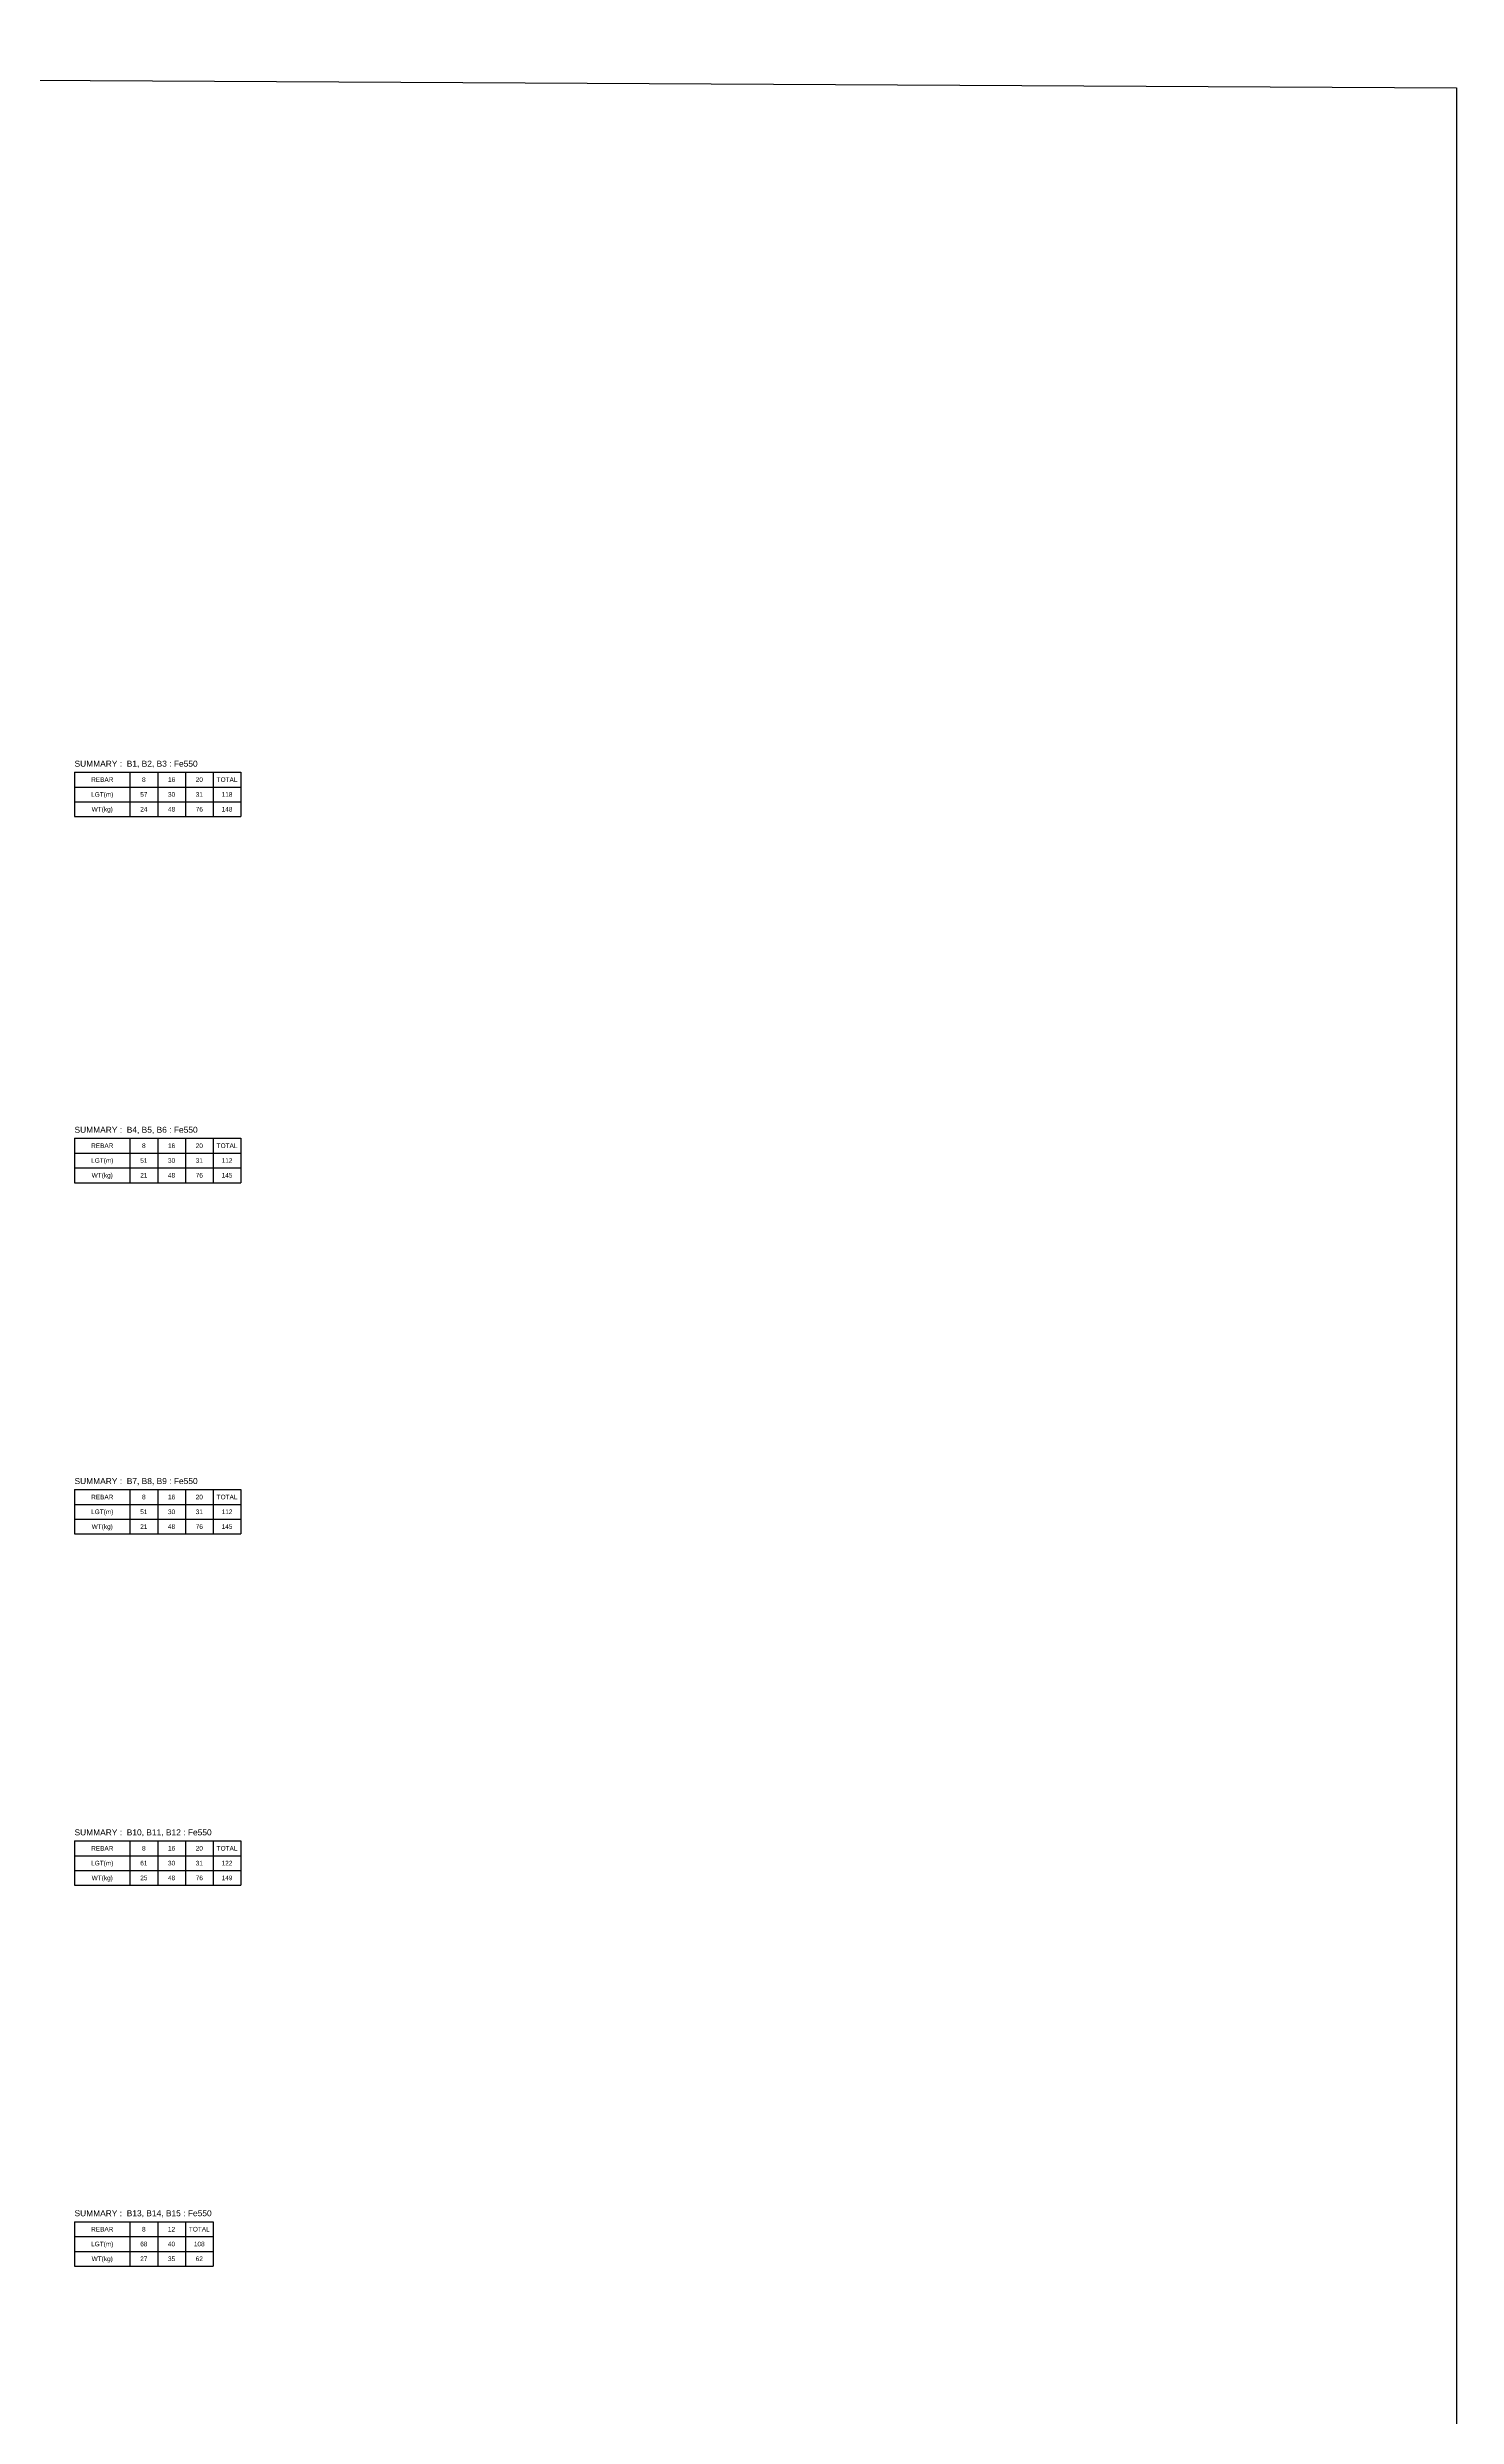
# Model space of a CAD drawing. Header units: inches. Extents: x -816171 to 9366335, y -450961 to 689132.
# Drawn here: x 4675852 to 4752077, y 264699 to 392839 of the extents above; entities that cross this region are included whole.
import ezdxf
from ezdxf.enums import TextEntityAlignment as Align

# ---------------------------------------------------------------- set-up
doc = ezdxf.new("R2010")
doc.units = ezdxf.units.IN
doc.header["$MEASUREMENT"] = 0
for name, color, linetype in [('Schedule Header', 4, 'Continuous'), ('Schedule Line', 60, 'Continuous'), ('Text', 31, 'Continuous')]:
    doc.layers.add(name, color=color, linetype=linetype)
doc.styles.add('SC-SansSerif', font='SansSerif')

msp = doc.modelspace()

# ---------------------------------------------------------------- linework, layer by layer
msp.add_lwpolyline([(4345625.03926, 392838.94799), (4752076.79706, 390657.34345), (4752076.79706, 139178.61934), (4345625.03926, 141360.22388)], close=True)
at = {"layer": 'Schedule Line'}
for p, q in [((4677319.34613, 353635.78156), (4686319.34613, 353635.78156)), ((4677319.34613, 353635.78156), (4677319.34613, 351235.78156)), ((4677319.34613, 352835.78156), (4686319.34613, 352835.78156)), ((4680319.34613, 353635.78156), (4680319.34613, 351235.78156)), ((4681819.34613, 353635.78156), (4681819.34613, 351235.78156)), ((4683319.34613, 353635.78156), (4683319.34613, 351235.78156)), ((4684819.34613, 353635.78156), (4684819.34613, 351235.78156)), ((4686319.34613, 353635.78156), (4686319.34613, 351235.78156)), ((4677319.34613, 352035.78156), (4686319.34613, 352035.78156)), ((4677319.34613, 351235.78156), (4686319.34613, 351235.78156)), ((4677319.34613, 333835.78156), (4686319.34613, 333835.78156)), ((4677319.34613, 333835.78156), (4677319.34613, 331435.78156)), ((4680319.34613, 333835.78156), (4680319.34613, 331435.78156)), ((4681819.34613, 333835.78156), (4681819.34613, 331435.78156)), ((4683319.34613, 333835.78156), (4683319.34613, 331435.78156)), ((4684819.34613, 333835.78156), (4684819.34613, 331435.78156)), ((4686319.34613, 333835.78156), (4686319.34613, 331435.78156)), ((4677319.34613, 333035.78156), (4686319.34613, 333035.78156)), ((4677319.34613, 332235.78156), (4686319.34613, 332235.78156)), ((4677319.34613, 331435.78156), (4686319.34613, 331435.78156)), ((4677319.34613, 314835.78156), (4686319.34613, 314835.78156)), ((4677319.34613, 314835.78156), (4677319.34613, 312435.78156)), ((4677319.34613, 314035.78156), (4686319.34613, 314035.78156)), ((4680319.34613, 314835.78156), (4680319.34613, 312435.78156)), ((4681819.34613, 314835.78156), (4681819.34613, 312435.78156)), ((4683319.34613, 314835.78156), (4683319.34613, 312435.78156)), ((4684819.34613, 314835.78156), (4684819.34613, 312435.78156)), ((4686319.34613, 314835.78156), (4686319.34613, 312435.78156)), ((4677319.34613, 313235.78156), (4686319.34613, 313235.78156)), ((4677319.34613, 312435.78156), (4686319.34613, 312435.78156)), ((4677319.34613, 295835.78156), (4686319.34613, 295835.78156)), ((4677319.34613, 295835.78156), (4677319.34613, 293435.78156)), ((4677319.34613, 295035.78156), (4686319.34613, 295035.78156)), ((4680319.34613, 295835.78156), (4680319.34613, 293435.78156)), ((4681819.34613, 295835.78156), (4681819.34613, 293435.78156)), ((4683319.34613, 295835.78156), (4683319.34613, 293435.78156)), ((4684819.34613, 295835.78156), (4684819.34613, 293435.78156)), ((4686319.34613, 295835.78156), (4686319.34613, 293435.78156)), ((4677319.34613, 294235.78156), (4686319.34613, 294235.78156)), ((4677319.34613, 293435.78156), (4686319.34613, 293435.78156)), ((4677318.85555, 275235.78156), (4684818.85555, 275235.78156)), ((4677318.85555, 275235.78156), (4677318.85555, 272835.78156)), ((4677318.85555, 274435.78156), (4684818.85555, 274435.78156)), ((4680318.85555, 275235.78156), (4680318.85555, 272835.78156)), ((4681818.85555, 275235.78156), (4681818.85555, 272835.78156)), ((4683318.85555, 275235.78156), (4683318.85555, 272835.78156)), ((4684818.85555, 275235.78156), (4684818.85555, 272835.78156)), ((4677318.85555, 273635.78156), (4684818.85555, 273635.78156)), ((4677318.85555, 272835.78156), (4684818.85555, 272835.78156))]:
    msp.add_line(p, q, dxfattribs=at)

# ---------------------------------------------------------------- texts
at = {"layer": 'Schedule Header', "style": 'SC-SansSerif'}
for s, p in [('SUMMARY :  B1, B2, B3 : Fe550', (4677319.34613, 353935.78156)), ('SUMMARY :  B4, B5, B6 : Fe550', (4677319.34613, 334135.78156)), ('SUMMARY :  B7, B8, B9 : Fe550', (4677319.34613, 315135.78156)), ('SUMMARY :  B10, B11, B12 : Fe550', (4677319.34613, 296135.78156)), ('SUMMARY :  B13, B14, B15 : Fe550', (4677318.85555, 275535.78156))]:
    msp.add_text(s, height=325, dxfattribs=at).set_placement(p)
for s, p in [('REBAR', (4678819.34613, 353235.78156)), ('LGT(m)', (4678819.34613, 352435.78156)), ('8', (4681069.34613, 353235.78156)), ('16', (4682569.34613, 353235.78156)), ('20', (4684069.34613, 353235.78156)), ('TOTAL', (4685569.34613, 353235.78156)), ('WT(kg)', (4678819.34613, 351635.78156)), ('REBAR', (4678819.34613, 333435.78156)), ('8', (4681069.34613, 333435.78156)), ('16', (4682569.34613, 333435.78156)), ('20', (4684069.34613, 333435.78156)), ('TOTAL', (4685569.34613, 333435.78156)), ('LGT(m)', (4678819.34613, 332635.78156)), ('WT(kg)', (4678819.34613, 331835.78156)), ('REBAR', (4678819.34613, 314435.78156)), ('8', (4681069.34613, 314435.78156)), ('16', (4682569.34613, 314435.78156)), ('20', (4684069.34613, 314435.78156)), ('TOTAL', (4685569.34613, 314435.78156)), ('LGT(m)', (4678819.34613, 313635.78156)), ('WT(kg)', (4678819.34613, 312835.78156)), ('REBAR', (4678819.34613, 295435.78156)), ('LGT(m)', (4678819.34613, 294635.78156)), ('8', (4681069.34613, 295435.78156)), ('16', (4682569.34613, 295435.78156)), ('20', (4684069.34613, 295435.78156)), ('TOTAL', (4685569.34613, 295435.78156)), ('WT(kg)', (4678819.34613, 293835.78156)), ('REBAR', (4678818.85555, 274835.78156)), ('8', (4681068.85555, 274835.78156)), ('12', (4682568.85555, 274835.78156)), ('TOTAL', (4684068.85555, 274835.78156)), ('LGT(m)', (4678818.85555, 274035.78156)), ('WT(kg)', (4678818.85555, 273235.78156))]:
    msp.add_text(s, height=250, dxfattribs=at).set_placement(p, align=Align.MIDDLE_CENTER)
at = {"layer": 'Text', "style": 'SC-SansSerif'}
for s, p in [('57', (4681069.34613, 352435.78156)), ('30', (4682569.34613, 352435.78156)), ('31', (4684069.34613, 352435.78156)), ('118', (4685569.34613, 352435.78156)), ('24', (4681069.34613, 351635.78156)), ('48', (4682569.34613, 351635.78156)), ('76', (4684069.34613, 351635.78156)), ('148', (4685569.34613, 351635.78156)), ('51', (4681069.34613, 332635.78156)), ('21', (4681069.34613, 331835.78156)), ('48', (4682569.34613, 331835.78156)), ('30', (4682569.34613, 332635.78156)), ('31', (4684069.34613, 332635.78156)), ('76', (4684069.34613, 331835.78156)), ('112', (4685569.34613, 332635.78156)), ('145', (4685569.34613, 331835.78156)), ('51', (4681069.34613, 313635.78156)), ('21', (4681069.34613, 312835.78156)), ('48', (4682569.34613, 312835.78156)), ('30', (4682569.34613, 313635.78156)), ('31', (4684069.34613, 313635.78156)), ('76', (4684069.34613, 312835.78156)), ('112', (4685569.34613, 313635.78156)), ('145', (4685569.34613, 312835.78156)), ('61', (4681069.34613, 294635.78156)), ('30', (4682569.34613, 294635.78156)), ('31', (4684069.34613, 294635.78156)), ('122', (4685569.34613, 294635.78156)), ('25', (4681069.34613, 293835.78156)), ('48', (4682569.34613, 293835.78156)), ('76', (4684069.34613, 293835.78156)), ('149', (4685569.34613, 293835.78156)), ('27', (4681068.85555, 273235.78156)), ('68', (4681068.85555, 274035.78156)), ('40', (4682568.85555, 274035.78156)), ('35', (4682568.85555, 273235.78156)), ('108', (4684068.85555, 274035.78156)), ('62', (4684068.85555, 273235.78156))]:
    msp.add_text(s, height=250, dxfattribs=at).set_placement(p, align=Align.MIDDLE_CENTER)

doc.saveas('drawing.dxf')
